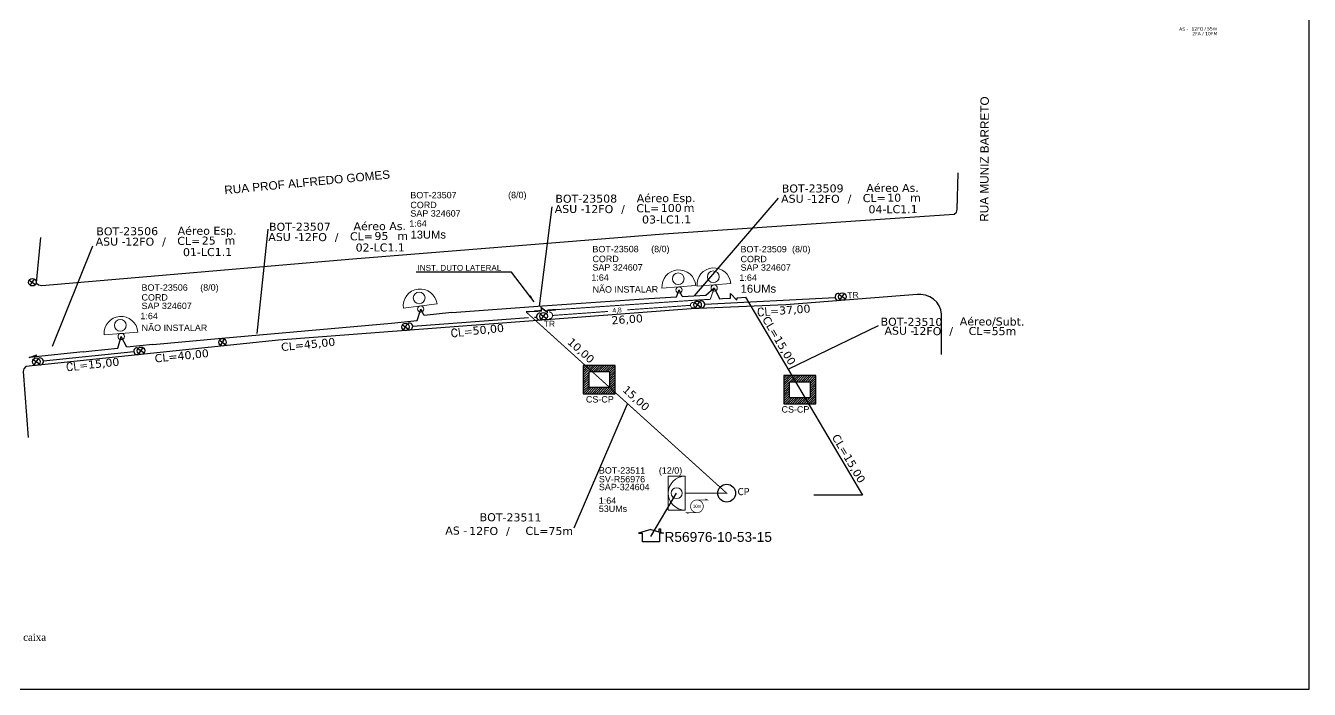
# Model space of a CAD drawing. Header units: metres. Extents: x -1286 to 461, y -500 to 94.
# Drawn here: x -980 to -445, y -500 to -224 of the extents above; entities that cross this region are included whole.
import ezdxf
from ezdxf.enums import TextEntityAlignment as Align

# ---------------------------------------------------------------- set-up
doc = ezdxf.new("R2010")
doc.units = ezdxf.units.M
for name, color, linetype in [('10.1-Caixas Subterrâneas', 5, 'Continuous'), ('CAP a instalar', 1, 'Continuous'), ('celulas gpon', 7, 'Continuous'), ('Folga', 1, 'Continuous'), ('label_cabos', 7, 'Continuous'), ('Legenda', 1, 'Continuous'), ('Postes Existentes NA', 1, 'Continuous'), ('QUADRA', 7, 'Continuous'), ('SEGMENTO', 10, 'Continuous'), ('Subida Lateral', 5, 'Continuous'), ('surveys', 7, 'Continuous'), ('surveys legendas', 7, 'Continuous')]:
    doc.layers.add(name, color=color, linetype=linetype)
for name, color, linetype, lineweight in [("20.0-LEGENDA DOS CDO'S", 1, 'Continuous', 0), ('20.1-CDO_INTERIOR', 1, 'Continuous', 0), ('20.2-CDO_POSTE', 1, 'Continuous', 5), ('20.6-CORDOALHA_SUPORTE', 7, 'Continuous', 25), ('40.1-ETIQUETAS', 1, 'Continuous', 20), ('CORDOALHA_SUPORTE', 7, 'Continuous', 25), ('Segmento Logradouro Texto', 238, 'Continuous', 0)]:
    doc.layers.add(name, color=color, linetype=linetype, lineweight=lineweight)
doc.layers.add('DROP DE CLIENTE', color=140, linetype='Continuous', plot=False)
doc.layers.add('EXTRA', color=50, linetype='Continuous', plot=False)
doc.styles.add('ARIAL', font='arial.ttf')
doc.styles.add('DIGICADE', font='arial.ttf')
doc.styles.add('ROMANS', font='romans.shx')
doc.styles.add('siredit', font='verdana.ttf')
doc.styles.add('WMF-Calibri0', font='calibri.ttf')
doc.linetypes.add('FENCELINE1', pattern='A,0.25,-0.1,[133,ltypeshp.shx,S=0.1,R=0,X=-0.1,Y=0],-0.1,1', length=1.45)
doc.dimstyles.new('CC', dxfattribs={"dimtxt": 0.8, "dimasz": 2, "dimexe": 0.18, "dimexo": 0.0625, "dimgap": 0.09, "dimtad": 0, "dimdec": 0, "dimrnd": 1, "dimzin": 0, "dimdsep": 46, "dimtxsty": 'siredit', "dimblk": 'NONE', "dimcen": 0, "dimse1": 1, "dimse2": 1, "dimsd1": 1, "dimsd2": 1, "dimclrt": 7, "dimadec": 0, "dimazin": 0, "dimtfac": 1, "dimtdec": 0, "dimtofl": 0, "dimtmove": 0, "dimatfit": 3, "dimfxl": 0, "dimtolj": 1, "dimtzin": 0, "dimarcsym": 0})

# ---------------------------------------------------------------- blocks, each defined once
blk = doc.blocks.new('CDOE_CT_POST_DESENHO')
at = {"color": 0}
blk.add_line((2.14, 0.39), (-2.11, 0.39), dxfattribs=at)
for centre, radius in [((0.01, 1.4), 0.733), ((0.01, 0), 0.393)]:
    blk.add_circle(centre, radius, dxfattribs=at)
blk.add_arc((0.01, 0.39), 2.12, 0, 180, dxfattribs=at)
blk = doc.blocks.new('Inst CDOE-8 CAIXA DIST OPT CDOE 48F_8D C_SPL OPTAP')
at = {"layer": "20.0-LEGENDA DOS CDO'S", "color": 0}
for tag, p, style, flags in [('ID_ATIVIDADE', (0.12, 6.47), 'ARIAL', 3), ('FATOR', (7.92, 6.47), 'ARIAL', 1), ('QTDE', (0.23, -0.97), 'DIGICADE', 3)]:
    blk.add_attdef(tag, p, '', height=0.8, rotation=0.118, dxfattribs=dict(at, style=style, flags=flags))
at = {"layer": "20.0-LEGENDA DOS CDO'S", "color": 0, "style": 'ARIAL'}
for tag, p, height in [('CORDOALHA', (0.12, 4.02), 0.8), ('FID', (0.12, 5.25), 0.8), ('FIBRAS_UTILIZADAS', (2.38, 5.26), 0.8), ('SAP', (0.12, 2.96), 0.8), ('1:XX', (-0.01, 1.7), 0.8), ('UMS', (0.14, 0.22), 1)]:
    blk.add_attdef(tag, p, '', height=height, rotation=0.118, dxfattribs=at)
blk = doc.blocks.new('*X70')
at = {"color": 0, "linetype": 'Continuous'}
for p, q in [((-1.25, 0.34099), (-0.49099, 1.1)), ((-1.25, 0.517767), (-0.667767, 1.1)), ((-1.25, 0.694544), (-0.844544, 1.1)), ((-1.25, 0.87132), (-1.02132, 1.1)), ((-1.25, 1.048097), (-1.198097, 1.1)), ((-0.789214, 0.625), (-0.314214, 1.1)), ((-0.612437, 0.625), (-0.137437, 1.1)), ((-0.43566, 0.625), (0.03934, 1.1)), ((-0.258883, 0.625), (0.216117, 1.1)), ((-0.082107, 0.625), (0.392893, 1.1)), ((0.09467, 0.625), (0.56967, 1.1)), ((0.271447, 0.625), (0.746447, 1.1)), ((0.448223, 0.625), (0.923223, 1.1)), ((0.625, 0.625), (1.1, 1.1)), ((0.801777, 0.625), (1.25, 1.073223)), ((-1.25, 0.164214), (-0.8035, 0.610714)), ((-1.25, -0.012563), (-0.8035, 0.433937)), ((-1.25, -0.18934), (-0.8035, 0.25716)), ((-1.25, -0.366117), (-0.8035, 0.080383)), ((0.8035, 0.449947), (1.25, 0.896447)), ((0.8035, 0.27317), (1.25, 0.71967)), ((0.8035, 0.096393), (1.25, 0.542893)), ((0.8035, -0.080383), (1.25, 0.366117)), ((0.8035, -0.25716), (1.25, 0.18934)), ((0.8035, -0.433937), (1.25, 0.012563)), ((-1.25, -0.542893), (-0.8035, -0.096393)), ((-1.25, -0.71967), (-0.8035, -0.27317)), ((-1.25, -0.896447), (-0.8035, -0.449947)), ((-1.25, -1.073223), (-0.801777, -0.625)), ((-1.1, -1.1), (-0.625, -0.625)), ((-0.923223, -1.1), (-0.448223, -0.625)), ((-0.746447, -1.1), (-0.271447, -0.625)), ((-0.56967, -1.1), (-0.09467, -0.625)), ((-0.392893, -1.1), (0.082107, -0.625)), ((-0.216117, -1.1), (0.258883, -0.625)), ((-0.03934, -1.1), (0.43566, -0.625)), ((0.137437, -1.1), (0.612437, -0.625)), ((0.314214, -1.1), (0.789214, -0.625)), ((0.49099, -1.1), (1.25, -0.34099)), ((0.667767, -1.1), (1.25, -0.517767)), ((0.8035, -0.610714), (1.25, -0.164214)), ((0.844544, -1.1), (1.25, -0.694544)), ((1.02132, -1.1), (1.25, -0.87132)), ((1.198097, -1.1), (1.25, -1.048097))]:
    blk.add_line(p, q, dxfattribs=at)
blk = doc.blocks.new('MANHOLE_MQ')
at = {"color": 0, "linetype": 'Continuous'}
for p, q in [((0.00000623, 0.00000569), (-0.00000627, 0.00000569)), ((-0.00000627, 0.00000569), (-0.00000627, -0.00000531)), ((0.00000623, -0.00000531), (0.00000623, 0.00000569)), ((-0.00000404, 0.00000331), (0.00000399, 0.00000331)), ((-0.00000404, -0.00000294), (-0.00000404, 0.00000331)), ((0.00000399, 0.00000331), (0.00000399, -0.00000294)), ((0.00000399, -0.00000294), (-0.00000404, -0.00000294)), ((0.00000399, -0.00000294), (0.00000399, -0.00000294)), ((-0.00000627, -0.00000531), (0.00000623, -0.00000531))]:
    blk.add_line(p, q, dxfattribs=at)
at = {"color": 0, "linetype": 'Continuous', "xscale": 5e-06, "yscale": 5e-06, "zscale": 1e-05}
blk.add_blockref('*X70', (-0.00000002, 0.00000019), dxfattribs=at)
blk = doc.blocks.new('CDOE_CT_POSTE')
at = {"layer": "20.0-LEGENDA DOS CDO'S", "color": 0, "style": 'ARIAL'}
for tag, p in [('CDO_N', (0.12, 5.25)), ('CORDOALHA', (0.12, 4.02)), ('SAP', (0.12, 2.96)), ('1:XX', (0.14, 1.23)), ('UMS', (0.14, 0.22))]:
    blk.add_attdef(tag, p, '', height=0.68, rotation=0.118, dxfattribs=at)
blk.add_attdef('FIBRAS_UTILIZADAS', text='', height=0.68, rotation=0.118, dxfattribs=at).set_placement((7.83, 5.26), align=Align.CENTER)
blk = doc.blocks.new('Inst CORD BENZINAL 4.55MM 3F (sem recursos)')
at = {"layer": '20.6-CORDOALHA_SUPORTE', "color": 0, "lineweight": 0, "style": 'ROMANS'}
blk.add_attdef('LANCE', text='', height=1, dxfattribs=at).set_placement((-0.54, -2.21), align=Align.RIGHT)
at = {"layer": '20.6-CORDOALHA_SUPORTE', "color": 0, "style": 'siredit'}
blk.add_attdef('QTDE', (-0.54, -2.21), '', height=1, rotation=359.69, dxfattribs=at)
at = {"layer": '20.6-CORDOALHA_SUPORTE', "color": 0, "lineweight": 0, "style": 'ROMANS'}
for tag, p, flags in [('FATOR', (-5.2, -4.44), 3), ('ID_ATIVIDADE', (-5.2, -6.67), 3), ('FID', (-5.2, -8.9), 1)]:
    blk.add_attdef(tag, p, '', height=1, dxfattribs=dict(at, flags=flags))
blk = doc.blocks.new('Inst CB AS CFOA-SM-ASU-120-S-12')
at = {"layer": 'label_cabos', "color": 0, "style": 'siredit'}
for tag, flags, p in [('ID_ATIVIDADE', 3, (1.31, 2.67)), ('FATOR', 1, (11.56, 2.55))]:
    blk.add_attdef(tag, text='', height=1, rotation=359.69, dxfattribs=dict(at, flags=flags)).set_placement(p, align=Align.MIDDLE_CENTER)
for tag, p in [('DESTINO_CABO', (3.13, 1.26)), ('TIPO_CABO', (13.11, 1.24)), ('TIPO_CABO', (1.26, 0)), ('CABO', (4.69, -0.05)), ('/', (7.71, -0.05)), ('LANCE', (10.81, 0)), ('UND', (15.96, 0)), ('FID', (13.15, -1.41))]:
    blk.add_attdef(tag, text='', height=1, rotation=359.69, dxfattribs=at).set_placement(p, align=Align.MIDDLE_CENTER)
blk.add_attdef('QTDE', (12.43, -0.47), '', height=1, rotation=359.69, dxfattribs=at)
blk = doc.blocks.new('_None')
blk = doc.blocks.new('Inst CB ESP CFOA-SM-ASU-120-S-12')
at = {"layer": 'label_cabos', "color": 0, "style": 'siredit'}
for tag, flags, p in [('ID_ATIVIDADE', 3, (1.31, 2.67)), ('FATOR', 1, (11.56, 2.55))]:
    blk.add_attdef(tag, text='', height=1, rotation=359.69, dxfattribs=dict(at, flags=flags)).set_placement(p, align=Align.MIDDLE_CENTER)
for tag, p in [('DESTINO_CABO', (3.13, 1.26)), ('TIPO_CABO', (13.11, 1.24)), ('TIPO_CABO', (1.26, 0)), ('CABO', (4.69, -0.05)), ('/', (7.71, -0.05)), ('LANCE', (10.81, 0)), ('UND', (15.96, 0)), ('FID', (13.15, -1.41))]:
    blk.add_attdef(tag, text='', height=1, rotation=359.69, dxfattribs=at).set_placement(p, align=Align.MIDDLE_CENTER)
blk.add_attdef('QTDE', (12.43, -0.47), '', height=1, rotation=359.69, dxfattribs=at)
blk = doc.blocks.new('LEGENDA DOS CABOS')
at = {"layer": 'EXTRA', "color": 0, "style": 'siredit'}
for tag, p in [('ID', (4.6, 0.97)), ('XX', (9.03, 0.97))]:
    blk.add_attdef(tag, text='', height=0.48, rotation=359.69, dxfattribs=at).set_placement(p, align=Align.MIDDLE_CENTER)
at = {"layer": 'Legenda', "color": 0, "style": 'siredit'}
for tag, p in [('TIPO_CABO', (1.31, 0)), ('CABO', (4.69, -0.05)), ('/', (6.81, -0.05)), ('METROS', (10.03, -0.05))]:
    blk.add_attdef(tag, text='', height=0.8, rotation=359.69, dxfattribs=at).set_placement(p, align=Align.MIDDLE_CENTER)
blk = doc.blocks.new('A$C07E14978')
at = {"layer": 'Folga', "color": 0, "const_width": 0.146}
blk.add_lwpolyline([(2.23, 2.92, 1.000012), (2.23, 0.28, 0.999978)], format="xyb", close=True, dxfattribs=at)
at = {"layer": 'Folga', "color": 0, "const_width": 0.137}
for points in [[(2.23, 2.92), (4.42, 2.92), (3.98, 3.13)], [(2.23, 0.28), (0.03, 0.28), (0.47, 0.06)]]:
    blk.add_lwpolyline(points, dxfattribs=at)
at = {"layer": 'Folga', "color": 0}
blk.add_text('10m', height=0.659, dxfattribs=at).set_placement((1.38, 1.27))

msp = doc.modelspace()

# ---------------------------------------------------------------- linework, layer by layer
msp.add_lwpolyline([(-1286.07, -499.81), (-445.07, -499.81), (-445.07, 94.19), (-1286.07, 94.19)], close=True)
at = {"color": 10}
for points in [[(-978.12, -329.45), (-975.53, -331.24)], [(-977.72, -331.64), (-975.93, -329.05)], [(-640.88, -335.42), (-638.28, -337.21)], [(-640.47, -337.61), (-638.68, -335.02)], [(-701.14, -338.85), (-698.55, -340.63)], [(-700.74, -341.04), (-698.95, -338.44)], [(-765.22, -343.6), (-762.63, -345.39)], [(-764.82, -345.79), (-763.03, -343.2)], [(-822.75, -348.07), (-820.16, -349.86)], [(-822.35, -350.26), (-820.56, -347.67)], [(-932.9, -358), (-930.3, -359.78)], [(-932.49, -360.19), (-930.71, -357.59)], [(-898.96, -354.44), (-896.37, -356.23)], [(-898.56, -356.63), (-896.77, -354.04)], [(-976.52, -362.57), (-973.93, -364.35)], [(-976.12, -364.76), (-974.33, -362.16)]]:
    msp.add_lwpolyline(points, dxfattribs=at)
at = {"color": 3}
msp.add_lwpolyline([(-768.06, -342.48), (-771.22, -342.74)], dxfattribs=at)
at = {"color": 10}
for centre in [(-976.82, -330.35), (-639.58, -336.31), (-699.84, -339.74), (-821.46, -348.97), (-763.92, -344.5), (-931.6, -358.89), (-897.67, -355.34), (-975.23, -363.46)]:
    msp.add_circle(centre, 1.57, dxfattribs=at)
at = {"color": 5}
msp.add_circle((-687.72, -418.15), 3.7, dxfattribs=at)
at = {"layer": '20.1-CDO_INTERIOR', "lineweight": 18}
msp.add_lwpolyline([(-712.07, -425.25), (-712.08, -411.08), (-704.99, -411.08), (-704.99, -425.24)], close=True, dxfattribs=at)
msp.add_circle((-708.53, -418.16), 2.27, dxfattribs=at)
msp.add_arc((-704.99, -418.16), 7.08, 90.0276, 270.0276, dxfattribs=at)
at = {"layer": '20.6-CORDOALHA_SUPORTE'}
for p, q in [((-696.85, -339.42), (-642.58, -336.65)), ((-818.46, -348.64), (-770.24, -345.08)), ((-767.77, -344.9), (-766.92, -344.83)), ((-972.23, -363.14), (-934.6, -359.23))]:
    msp.add_line(p, q, dxfattribs=at)
for centre, start, end in [((-641.15, -336.48), 84.9677, 288.6817), ((-698.28, -339.59), 264.9677, 108.6817), ((-819.89, -348.81), 264.9677, 108.6817), ((-765.49, -344.66), 84.9677, 288.6817), ((-933.17, -359.05), 84.9677, 288.6817), ((-973.66, -363.31), 264.9677, 108.6817)]:
    msp.add_arc(centre, 1.44, start, end, dxfattribs=at)
at = {"layer": 'CAP a instalar', "color": 1, "linetype": 'FENCELINE1', "ltscale": 8, "const_width": 0.4}
for points in [[(-692.88, -332.75), (-694.54, -337.47), (-699.95, -337.77), (-758.81, -341.78)], [(-771.22, -342.74), (-768.06, -342.48)], [(-704.99, -418.16), (-687.72, -418.15), (-771.22, -342.74)]]:
    msp.add_lwpolyline(points, dxfattribs=at)
at = {"layer": 'CAP a instalar', "color": 7, "linetype": 'FENCELINE1', "ltscale": 5}
for points in [[(-720.14, -337.08), (-708.54, -336.42), (-707.55, -333.58)], [(-706.23, -336.29), (-706.23, -336.29), (-707.55, -333.58)], [(-706.23, -336.29), (-696.44, -335.77), (-692.88, -332.75)], [(-692.88, -332.75), (-690.7, -337.25), (-689.5, -337.18)], [(-827.35, -347.42), (-816.56, -346.3), (-815.13, -341.51)], [(-802.14, -342.95), (-813.69, -344.15), (-815.13, -341.51)], [(-802.14, -342.95), (-764.44, -340.21), (-720.14, -337.08)], [(-926.7, -356.22), (-897.95, -353.6), (-827.35, -347.42)], [(-952.1, -358.87), (-941.31, -357.75), (-939.88, -352.95)], [(-926.7, -356.22), (-937.49, -357.35), (-939.88, -352.95)], [(-955.72, -359.27), (-978.17, -361.66), (-975.04, -360.6), (-976.22, -361.66)], [(-955.72, -359.27), (-952.1, -358.87)]]:
    msp.add_lwpolyline(points, dxfattribs=at)
at = {"layer": 'CAP a instalar', "color": 7, "ltscale": 5}
msp.add_lwpolyline([(-679.87, -336.64), (-631.18, -419), (-651.38, -419)], dxfattribs=at)
at = {"layer": 'CAP a instalar', "color": 5, "ltscale": 5, "const_width": 0.667}
msp.add_lwpolyline([(-768.06, -342.48), (-764.89, -342.23), (-764.9, -341.01), (-762.44, -342.77), (-762.33, -342.06), (-758.81, -341.78)], dxfattribs=at)
at = {"layer": 'CORDOALHA_SUPORTE', "const_width": 0.4}
for points in [[(-729.03, -341.85), (-702.78, -339.98)], [(-760.21, -344.18), (-737.08, -342.52)]]:
    msp.add_lwpolyline(points, dxfattribs=at)
for points in [[(-701.33, -340.96, -1.204285), (-701.55, -338.74)], [(-761.69, -345.63, 1.008225), (-761.67, -342.72)]]:
    msp.add_lwpolyline(points, format="xyb", dxfattribs=at)
at = {"layer": 'DROP DE CLIENTE'}
msp.add_lwpolyline([(-719.25, -436.17), (-708.53, -418.16)], dxfattribs=at)
at = {"layer": 'QUADRA', "color": 104}
for points in [[(-973.52, -311.7), (-975.24, -330.55), (-974.33, -331.38), (-972.91, -331.65), (-843.4, -320.65), (-713.95, -310.25), (-592.96, -301.98), (-592.04, -301.18), (-591.67, -300.04), (-591.34, -284.83)], [(-598.3, -360.44), (-598.23, -343.62), (-598.5, -341.86), (-599.18, -340.18), (-600.2, -338.68), (-601.53, -337.38), (-603.13, -336.39), (-604.92, -335.73), (-606.82, -335.44), (-608.43, -335.45), (-663.1, -339.74), (-702.44, -341.41), (-874.37, -354.53), (-979.58, -365.5), (-980.44, -366.35), (-980.72, -367.57), (-978.61, -394.94)]]:
    msp.add_lwpolyline(points, dxfattribs=at)
at = {"layer": 'Subida Lateral', "color": 7}
msp.add_lwpolyline([(-689.5, -337.18), (-686.12, -336.99), (-686.09, -335.02), (-683.42, -337.88), (-683.34, -336.83), (-679.87, -336.64)], dxfattribs=at)
at = {"layer": 'surveys'}
for p, q in [((-719.22, -433.24), (-724.36, -434.74)), ((-724.36, -434.74), (-722.75, -434.74)), ((-722.74, -438.42), (-722.74, -434.75)), ((-719.22, -433.24), (-714.08, -434.74)), ((-715.77, -433.02), (-715.23, -433.02)), ((-715.77, -434.23), (-715.77, -433.02)), ((-714.08, -434.74), (-715.69, -434.74)), ((-715.69, -434.74), (-715.69, -438.42)), ((-715.23, -433.02), (-715.23, -434.38)), ((-715.69, -438.42), (-722.74, -438.42))]:
    msp.add_line(p, q, dxfattribs=at)

# ---------------------------------------------------------------- block references
at = {"layer": '10.1-Caixas Subterrâneas', "color": 30, "xscale": 1065958.514370527, "yscale": 1065958.514370527, "zscale": 1065958.514370527}
for p, rotation in [((-740.77, -370.69), 180.0000000000627), ((-657.27, -374.88), 180.0000000000628)]:
    msp.add_blockref('MANHOLE_MQ', p, dxfattribs=dict(at, rotation=rotation))
at = {"layer": "20.0-LEGENDA DOS CDO'S", "color": 252}
ref = msp.add_blockref('CDOE_CT_POSTE', (-744.01, -335.41), dxfattribs=dict(at, xscale=3.333333333333333, yscale=3.333333333333333, zscale=3.333333333333333))
ref.add_attrib('CDO_N', 'BOT-23508', (-743.61, -317.91), dxfattribs={"color": 0, "height": 2.667, "rotation": 0.118, "style": 'ARIAL'})
ref.add_attrib('CORDOALHA', 'CORD', (-743.6, -322), dxfattribs={"color": 0, "height": 2.667, "rotation": 0.118, "style": 'ARIAL'})
ref.add_attrib('SAP', 'SAP 324607', (-743.6, -325.54), dxfattribs={"color": 0, "height": 2.667, "rotation": 0.118, "style": 'ARIAL'})
ref.add_attrib('1:XX', '1:64', (-744.05, -329.74), dxfattribs={"color": 0, "height": 2.667, "rotation": 0.118, "style": 'ARIAL'})
ref.add_attrib('UMS', 'NÃO INSTALAR', (-743.54, -334.68), dxfattribs={"color": 0, "height": 2.6667, "rotation": 0.118, "style": 'ARIAL'})
ref.add_attrib('FIBRAS_UTILIZADAS', '     (8/0)', dxfattribs={"color": 0, "height": 2.667, "rotation": 0.118, "style": 'ARIAL'}).set_placement((-717.91, -317.86), align=Align.CENTER)
at = {"layer": "20.0-LEGENDA DOS CDO'S", "color": 5, "lineweight": 0}
ref = msp.add_blockref('Inst CDOE-8 CAIXA DIST OPT CDOE 48F_8D C_SPL OPTAP', (-682.34, -335.45), dxfattribs=dict(at, xscale=3.333333333333333, yscale=3.333333333333333, zscale=3.333333333333333))
ref.add_attrib('FID', 'BOT-23509', (-681.94, -317.95), dxfattribs={"color": 0, "height": 2.667, "rotation": 0.118, "style": 'ARIAL'})
ref.add_attrib('CORDOALHA', 'CORD', (-681.93, -322.04), dxfattribs={"color": 0, "height": 2.667, "rotation": 0.118, "style": 'ARIAL'})
ref.add_attrib('SAP', 'SAP 324607', (-681.92, -325.58), dxfattribs={"color": 0, "height": 2.667, "rotation": 0.118, "style": 'ARIAL'})
ref.add_attrib('1:XX', '1:64', (-682.38, -329.78), dxfattribs={"color": 0, "height": 2.667, "rotation": 0.118, "style": 'ARIAL'})
ref.add_attrib('UMS', '16UMs', (-681.87, -334.72), dxfattribs={"color": 0, "height": 3.333, "rotation": 0.118, "style": 'ARIAL'})
ref.add_attrib('FIBRAS_UTILIZADAS', '(8/0)', dxfattribs={"color": 0, "height": 2.667, "rotation": 0.118, "style": 'ARIAL'}).set_placement((-656.65, -317.89), align=Align.CENTER)
at = {"layer": "20.0-LEGENDA DOS CDO'S", "color": 252}
ref = msp.add_blockref('CDOE_CT_POSTE', (-931.79, -351.41), dxfattribs=dict(at, xscale=3.333333333333333, yscale=3.333333333333333, zscale=3.333333333333333))
ref.add_attrib('CDO_N', 'BOT-23506', (-931.39, -333.92), dxfattribs={"color": 0, "height": 2.667, "rotation": 0.118, "style": 'ARIAL'})
ref.add_attrib('CORDOALHA', 'CORD', (-931.38, -338), dxfattribs={"color": 0, "height": 2.667, "rotation": 0.118, "style": 'ARIAL'})
ref.add_attrib('SAP', 'SAP 324607', (-931.37, -341.54), dxfattribs={"color": 0, "height": 2.667, "rotation": 0.118, "style": 'ARIAL'})
ref.add_attrib('1:XX', '1:64', (-931.83, -345.74), dxfattribs={"color": 0, "height": 2.667, "rotation": 0.118, "style": 'ARIAL'})
ref.add_attrib('UMS', 'NÃO INSTALAR', (-931.32, -350.69), dxfattribs={"color": 0, "height": 2.6667, "rotation": 0.118, "style": 'ARIAL'})
ref.add_attrib('FIBRAS_UTILIZADAS', '     (8/0)', dxfattribs={"color": 0, "height": 2.667, "rotation": 0.118, "style": 'ARIAL'}).set_placement((-905.69, -333.87), align=Align.CENTER)
at = {"layer": '20.2-CDO_POSTE', "color": 8, "xscale": 3.333333333333333, "yscale": 3.333333333333333, "zscale": 3.333333333333333, "rotation": 4.528230860100363}
for p in [(-707.55, -333.58), (-939.88, -352.95)]:
    msp.add_blockref('CDOE_CT_POST_DESENHO', p, dxfattribs=at)
at = {"layer": '20.2-CDO_POSTE', "color": 5, "xscale": -3.333333333333333, "yscale": 3.333333333333333, "zscale": 3.333333333333333, "rotation": 4.615239203463455}
msp.add_blockref('CDOE_CT_POST_DESENHO', (-692.88, -332.75), dxfattribs=at)
at = {"layer": '20.2-CDO_POSTE', "color": 7, "xscale": -3.333333333333333, "yscale": 3.333333333333333, "zscale": 3.333333333333333, "rotation": 7.335452669223317}
msp.add_blockref('CDOE_CT_POST_DESENHO', (-815.13, -341.51), dxfattribs=at)
at = {"layer": '20.6-CORDOALHA_SUPORTE', "color": 0, "lineweight": 0}
ref = msp.add_blockref('Inst CORD BENZINAL 4.55MM 3F (sem recursos)', (-1221.31, 2932.59), dxfattribs=dict(at, xscale=3.333333333333333, yscale=3.333333333333333, zscale=3.333333333333333, rotation=6.067407867657144))
ref.add_attrib('QTDE', '50,00', (-793.34, -352.26), dxfattribs={"color": 0, "height": 3.333, "rotation": 5.7574, "style": 'siredit'})
ref.add_attrib('LANCE', 'CL=', dxfattribs={"color": 0, "lineweight": 0, "height": 3.333, "rotation": 6.0674, "style": 'ROMANS'}).set_placement((-793.34, -352.26), align=Align.RIGHT)
ref = msp.add_blockref('Inst CORD BENZINAL 4.55MM 3F (sem recursos)', (-1377.74, 2919.49), dxfattribs=dict(at, xscale=3.333333333333333, yscale=3.333333333333333, zscale=3.333333333333333, rotation=6.067407867657144))
ref.add_attrib('QTDE', '15,00', (-953.5, -366.37), dxfattribs={"color": 0, "height": 3.333, "rotation": 5.7574, "style": 'siredit'})
ref.add_attrib('LANCE', 'CL=', dxfattribs={"color": 0, "lineweight": 0, "height": 3.333, "rotation": 6.0674, "style": 'ROMANS'}).set_placement((-953.5, -366.37), align=Align.RIGHT)
at = {"layer": 'Folga', "xscale": 2.006958307478562, "yscale": 2.006958307478562, "zscale": 2.006958307478562}
msp.add_blockref('A$C07E14978', (-704.57, -426.84), dxfattribs=at)
at = {"layer": 'label_cabos'}
ref = msp.add_blockref('Inst CB ESP CFOA-SM-ASU-120-S-12', (-756.57, -299.86), dxfattribs=dict(at, xscale=3.333333333333333, yscale=3.333333333333333, zscale=3.333333333333333, rotation=0.4634636605450986))
ref.add_attrib('DESTINO_CABO', 'BOT-23508', dxfattribs={"color": 0, "height": 3.333, "rotation": 0.1535, "style": 'siredit'}).set_placement((-746.17, -295.57), align=Align.MIDDLE_CENTER)
ref.add_attrib('TIPO_CABO', 'Aéreo Esp.', dxfattribs={"color": 0, "height": 3.333, "rotation": 0.1535, "style": 'siredit'}).set_placement((-712.91, -295.36), align=Align.MIDDLE_CENTER)
ref.add_attrib('CABO', '12FO', dxfattribs={"color": 0, "height": 3.333, "rotation": 0.1535, "style": 'siredit'}).set_placement((-740.95, -299.91), align=Align.MIDDLE_CENTER)
ref.add_attrib('/', '/', dxfattribs={"color": 0, "height": 3.33, "rotation": 0.1535, "style": 'siredit'}).set_placement((-730.86, -299.82), align=Align.MIDDLE_CENTER)
ref.add_attrib('TIPO_CABO', 'ASU - ', dxfattribs={"color": 0, "height": 3.333, "rotation": 0.1535, "style": 'siredit'}).set_placement((-752.36, -299.84), align=Align.MIDDLE_CENTER)
ref.add_attrib('FID', '03-LC1.1', dxfattribs={"color": 0, "height": 3.333, "rotation": 0.1535, "style": 'siredit'}).set_placement((-712.71, -304.22), align=Align.MIDDLE_CENTER)
ref.add_attrib('LANCE', 'CL=', dxfattribs={"color": 0, "height": 3.333, "rotation": 0.1535, "style": 'siredit'}).set_placement((-720.54, -299.56), align=Align.MIDDLE_CENTER)
ref.add_attrib('QTDE', '100', (-715.13, -301.11), dxfattribs={"color": 0, "height": 3.333, "rotation": 0.1535, "style": 'siredit'})
ref.add_attrib('UND', 'm', dxfattribs={"color": 0, "height": 3.33, "rotation": 0.1535, "style": 'siredit'}).set_placement((-703.36, -299.42), align=Align.MIDDLE_CENTER)
ref = msp.add_blockref('Inst CB AS CFOA-SM-ASU-120-S-12', (-662.28, -295.6), dxfattribs=dict(at, xscale=3.333333333333333, yscale=3.333333333333333, zscale=3.333333333333333, rotation=0.4634636605450991))
ref.add_attrib('DESTINO_CABO', 'BOT-23509', dxfattribs={"color": 0, "height": 3.333, "rotation": 0.1535, "style": 'siredit'}).set_placement((-651.88, -291.31), align=Align.MIDDLE_CENTER)
ref.add_attrib('TIPO_CABO', 'Aéreo As.', dxfattribs={"color": 0, "height": 3.333, "rotation": 0.1535, "style": 'siredit'}).set_placement((-618.62, -291.1), align=Align.MIDDLE_CENTER)
ref.add_attrib('CABO', '12FO', dxfattribs={"color": 0, "height": 3.333, "rotation": 0.1535, "style": 'siredit'}).set_placement((-646.66, -295.65), align=Align.MIDDLE_CENTER)
ref.add_attrib('/', '/', dxfattribs={"color": 0, "height": 3.33, "rotation": 0.1535, "style": 'siredit'}).set_placement((-636.56, -295.57), align=Align.MIDDLE_CENTER)
ref.add_attrib('TIPO_CABO', 'ASU - ', dxfattribs={"color": 0, "height": 3.333, "rotation": 0.1535, "style": 'siredit'}).set_placement((-658.07, -295.59), align=Align.MIDDLE_CENTER)
ref.add_attrib('FID', '04-LC1.1', dxfattribs={"color": 0, "height": 3.333, "rotation": 0.1535, "style": 'siredit'}).set_placement((-618.42, -299.96), align=Align.MIDDLE_CENTER)
ref.add_attrib('LANCE', 'CL=', dxfattribs={"color": 0, "height": 3.333, "rotation": 0.1535, "style": 'siredit'}).set_placement((-626.25, -295.31), align=Align.MIDDLE_CENTER)
ref.add_attrib('QTDE', '10', (-620.84, -296.85), dxfattribs={"color": 0, "height": 3.333, "rotation": 0.1535, "style": 'siredit'})
ref.add_attrib('UND', 'm', dxfattribs={"color": 0, "height": 3.33, "rotation": 0.1535, "style": 'siredit'}).set_placement((-609.07, -295.17), align=Align.MIDDLE_CENTER)
ref = msp.add_blockref('Inst CB ESP CFOA-SM-ASU-120-S-12', (-947.74, -313.43), dxfattribs=dict(at, xscale=3.333333333333333, yscale=3.333333333333333, zscale=3.333333333333333, rotation=0.4634636605450986))
ref.add_attrib('DESTINO_CABO', 'BOT-23506', dxfattribs={"color": 0, "height": 3.333, "rotation": 0.1535, "style": 'siredit'}).set_placement((-937.34, -309.14), align=Align.MIDDLE_CENTER)
ref.add_attrib('TIPO_CABO', 'Aéreo Esp.', dxfattribs={"color": 0, "height": 3.333, "rotation": 0.1535, "style": 'siredit'}).set_placement((-904.08, -308.93), align=Align.MIDDLE_CENTER)
ref.add_attrib('CABO', '12FO', dxfattribs={"color": 0, "height": 3.333, "rotation": 0.1535, "style": 'siredit'}).set_placement((-932.12, -313.48), align=Align.MIDDLE_CENTER)
ref.add_attrib('/', '/', dxfattribs={"color": 0, "height": 3.33, "rotation": 0.1535, "style": 'siredit'}).set_placement((-922.03, -313.4), align=Align.MIDDLE_CENTER)
ref.add_attrib('TIPO_CABO', 'ASU - ', dxfattribs={"color": 0, "height": 3.333, "rotation": 0.1535, "style": 'siredit'}).set_placement((-943.53, -313.42), align=Align.MIDDLE_CENTER)
ref.add_attrib('FID', '01-LC1.1', dxfattribs={"color": 0, "height": 3.333, "rotation": 0.1535, "style": 'siredit'}).set_placement((-903.88, -317.79), align=Align.MIDDLE_CENTER)
ref.add_attrib('LANCE', 'CL=', dxfattribs={"color": 0, "height": 3.333, "rotation": 0.1535, "style": 'siredit'}).set_placement((-911.71, -313.14), align=Align.MIDDLE_CENTER)
ref.add_attrib('QTDE', '25', (-906.3, -314.68), dxfattribs={"color": 0, "height": 3.333, "rotation": 0.1535, "style": 'siredit'})
ref.add_attrib('UND', 'm', dxfattribs={"color": 0, "height": 3.33, "rotation": 0.1535, "style": 'siredit'}).set_placement((-894.53, -313), align=Align.MIDDLE_CENTER)
ref = msp.add_blockref('Inst CB AS CFOA-SM-ASU-120-S-12', (-875.83, -311.53), dxfattribs=dict(at, xscale=3.333333333333333, yscale=3.333333333333333, zscale=3.333333333333333, rotation=0.4634636605450991))
ref.add_attrib('DESTINO_CABO', 'BOT-23507', dxfattribs={"color": 0, "height": 3.333, "rotation": 0.1535, "style": 'siredit'}).set_placement((-865.43, -307.24), align=Align.MIDDLE_CENTER)
ref.add_attrib('TIPO_CABO', 'Aéreo As.', dxfattribs={"color": 0, "height": 3.333, "rotation": 0.1535, "style": 'siredit'}).set_placement((-832.17, -307.02), align=Align.MIDDLE_CENTER)
ref.add_attrib('CABO', '12FO', dxfattribs={"color": 0, "height": 3.333, "rotation": 0.1535, "style": 'siredit'}).set_placement((-860.21, -311.57), align=Align.MIDDLE_CENTER)
ref.add_attrib('/', '/', dxfattribs={"color": 0, "height": 3.33, "rotation": 0.1535, "style": 'siredit'}).set_placement((-850.12, -311.49), align=Align.MIDDLE_CENTER)
ref.add_attrib('TIPO_CABO', 'ASU - ', dxfattribs={"color": 0, "height": 3.333, "rotation": 0.1535, "style": 'siredit'}).set_placement((-871.62, -311.51), align=Align.MIDDLE_CENTER)
ref.add_attrib('FID', '02-LC1.1', dxfattribs={"color": 0, "height": 3.333, "rotation": 0.1535, "style": 'siredit'}).set_placement((-831.97, -315.89), align=Align.MIDDLE_CENTER)
ref.add_attrib('LANCE', 'CL=', dxfattribs={"color": 0, "height": 3.333, "rotation": 0.1535, "style": 'siredit'}).set_placement((-839.8, -311.23), align=Align.MIDDLE_CENTER)
ref.add_attrib('QTDE', '95', (-834.39, -312.77), dxfattribs={"color": 0, "height": 3.333, "rotation": 0.1535, "style": 'siredit'})
ref.add_attrib('UND', 'm', dxfattribs={"color": 0, "height": 3.33, "rotation": 0.1535, "style": 'siredit'}).set_placement((-822.62, -311.09), align=Align.MIDDLE_CENTER)
at = {"layer": 'label_cabos', "color": 0, "lineweight": 0}
ref = msp.add_blockref('LEGENDA DOS CABOS', (-624.87, -352.27), dxfattribs=dict(at, xscale=3.333333333333333, yscale=3.333333333333333, zscale=3.333333333333333))
ref.add_attrib('ID', 'BOT-23510', dxfattribs={"color": 0, "height": 3.333, "rotation": 359.69, "style": 'siredit'}).set_placement((-610.74, -346.84), align=Align.MIDDLE_CENTER)
ref.add_attrib('CABO', '12FO', dxfattribs={"color": 0, "height": 3.333, "rotation": 359.69, "style": 'siredit'}).set_placement((-604.33, -350.69), align=Align.MIDDLE_CENTER)
ref.add_attrib('METROS', 'CL=55m', dxfattribs={"color": 0, "height": 3.333, "rotation": 359.69, "style": 'siredit'}).set_placement((-577.01, -350.69), align=Align.MIDDLE_CENTER)
ref.add_attrib('XX', 'Aéreo/Subt.', dxfattribs={"color": 0, "height": 3.3333, "rotation": 359.69, "style": 'siredit'}).set_placement((-577.18, -346.69), align=Align.MIDDLE_CENTER)
ref.add_attrib('/', '/', dxfattribs={"color": 0, "height": 3.33, "rotation": 359.69, "style": 'siredit'}).set_placement((-594.23, -350.69), align=Align.MIDDLE_CENTER)
ref.add_attrib('TIPO_CABO', 'ASU -', dxfattribs={"color": 0, "height": 3.333, "rotation": 359.69, "style": 'siredit'}).set_placement((-615.74, -350.53), align=Align.MIDDLE_CENTER)

# ---------------------------------------------------------------- texts
at = {"color": 5, "style": 'WMF-Calibri0'}
msp.add_text('CP', height=3, dxfattribs=at).set_placement((-683.11, -418.99))
at = {"insert": (-1261.44, -471.63), "char_height": 3, "width": 277.1819, "attachment_point": 1, "style": 'ARIAL'}
msp.add_mtext('Medidas das caixas internas =  Largura x Altura x Profundidade (cm)\\PObs.:{\\fTimes New Roman|b0|i0|c0|p16;Caso o tamanho da caixa de telefonia não comporte a CDOIA para instalação, favor verificar a possibilidade de instalação da mesma externamente a caixa}', dxfattribs=at)
at = {"layer": '10.1-Caixas Subterrâneas', "color": 30, "style": 'ARIAL'}
for p in [(-746.31, -380.42), (-664.85, -384.61)]:
    msp.add_text('CS-CP', height=2.667, dxfattribs=at).set_placement(p)
at = {"layer": "20.0-LEGENDA DOS CDO'S", "color": 7, "style": 'ARIAL'}
for s, height, p in [('BOT-23507', 2.667, (-819.43, -295.45)), ('CORD', 2.667, (-819.42, -299.53)), ('1:64', 2.667, (-819.87, -307.27)), ('SAP 324607', 2.667, (-819.42, -303.07)), ('13UMs', 3.333, (-819.36, -312.21))]:
    msp.add_text(s, height=height, rotation=0.118, dxfattribs=at).set_placement(p)
msp.add_text('(8/0)', height=2.667, rotation=0.118, dxfattribs=at).set_placement((-774.9, -295.39), align=Align.CENTER)
at = {"layer": "20.0-LEGENDA DOS CDO'S", "color": 1, "style": 'ARIAL'}
for s, p in [('SV-R56976', (-740.92, -413.65)), ('BOT-23511', (-740.92, -410.01)), ('SAP-324604', (-740.93, -416.93)), ('1:64', (-740.95, -422.58)), ('53UMs', (-740.95, -425.96))]:
    msp.add_text(s, height=2.667, rotation=359.9724, dxfattribs=at).set_placement(p)
msp.add_text('        (12/0)', height=2.6667, rotation=359.9724, dxfattribs=at).set_placement((-715.22, -410.02), align=Align.CENTER)
at = {"layer": '20.6-CORDOALHA_SUPORTE', "color": 0, "style": 'ROMANS'}
msp.add_text('CL=', height=3.333, rotation=4.3155, dxfattribs=at).set_placement((-665.77, -343.84), align=Align.RIGHT)
at = {"layer": '20.6-CORDOALHA_SUPORTE', "color": 0, "style": 'siredit'}
msp.add_text('26,00', height=3.333, rotation=4.1237, dxfattribs=at).set_placement((-735.56, -347.92))
at = {"layer": '40.1-ETIQUETAS', "color": 7, "style": 'siredit'}
for s, p in [('AS -', (-495.55, -224.94)), ('12FO', (-489.22, -224.92)), ('/', (-488.15, -224.8))]:
    msp.add_text(s, height=1.36, dxfattribs=at).set_placement(p, align=Align.MIDDLE_RIGHT)
msp.add_text('55m', height=1.36, dxfattribs=at).set_placement((-487.64, -224.8), align=Align.MIDDLE_LEFT)
msp.add_text('2FA / 10FM', height=1.36, dxfattribs=at).set_placement((-488.61, -226.87), align=Align.MIDDLE_CENTER)
at = {"layer": 'celulas gpon', "style": 'siredit'}
for s, rotation, p in [('CL=15,00', 300.4022, (-673.03, -345.71)), ('CL=45,00', 5.8035, (-873.11, -359.04)), ('10,00', 317.8729, (-754.33, -355.63)), ('CL=40,00', 5.8035, (-925.76, -363.76)), ('15,00', 317.8729, (-731.36, -375.49)), ('CL=15,00', 300.4022, (-644.04, -394.8))]:
    msp.add_text(s, height=3.333, rotation=rotation, dxfattribs=at).set_placement(p)
at = {"layer": 'CORDOALHA_SUPORTE', "style": 'ARIAL'}
msp.add_text('4,8', height=2, rotation=4.7715, dxfattribs=at).set_placement((-733.36, -342), align=Align.MIDDLE_CENTER)
at = {"layer": 'label_cabos', "color": 0, "style": 'siredit'}
msp.add_text('37,00', height=3.333, rotation=4.0055, dxfattribs=at).set_placement((-665.77, -343.84))
at = {"layer": 'label_cabos', "color": 7, "style": 'siredit'}
for s, height, p in [('BOT-23511', 3.333, (-777.71, -428.22)), ('AS -', 3.333, (-800.31, -433.73)), ('12FO', 3.333, (-788.9, -433.89)), ('/', 3.33, (-778.8, -433.89)), ('CL=75m', 3.333, (-761.58, -433.89))]:
    msp.add_text(s, height=height, rotation=359.69, dxfattribs=at).set_placement(p, align=Align.MIDDLE_CENTER)
at = {"layer": 'Postes Existentes NA', "insert": (-637.53, -334.64), "char_height": 2.5, "width": 4.4748, "attachment_point": 1, "rotation": 4.4797, "style": 'DIGICADE'}
msp.add_mtext('TR', dxfattribs=at)
at = {"layer": 'Postes Existentes NA', "insert": (-763.83, -346.41), "char_height": 2.5, "width": 4.4748, "attachment_point": 1, "style": 'DIGICADE'}
msp.add_mtext('TR', dxfattribs=at)
at = {"layer": 'SEGMENTO', "color": 2, "insert": (-799, -324.38), "char_height": 2.4, "width": 37.2658, "attachment_point": 5, "style": 'ARIAL'}
msp.add_mtext('{\\fArial|b0|i0|c0|p34;INST. DUTO LATERAL}', dxfattribs=at)
at = {"layer": 'Segmento Logradouro Texto', "color": 5, "linetype": 'Continuous', "char_height": 3.5, "attachment_point": 1, "style": 'DIGICADE'}
for s, insert, width, rotation in [('\\fArial|b0|i0|c0|p34;\\W1.0000000000;\\T1.0000000000;\\o\\lRUA MUNIZ BARRETO', (-582.21, -305.15), 113.8506, 89.7919), ('RUA PROF ALFREDO GOMES', (-897.06, -290.27), 75.8431, 5.4812)]:
    msp.add_mtext(s, dxfattribs=dict(at, insert=insert, width=width, rotation=rotation))
at = {"layer": 'surveys legendas', "color": 0, "style": 'ARIAL'}
msp.add_text('R56976-10-53-15', height=4.0887, dxfattribs=at).set_placement((-713.62, -438.42))

# ---------------------------------------------------------------- leaders
at = {"layer": 'label_cabos'}
for points, override in [([(-765.64, -340.25), (-760.35, -298.93)], {"dimasz": 1, "dimgap": 0.09, "dimtad": 0}), ([(-701.17, -336.05), (-666.17, -295.38)], {"dimasz": 1, "dimgap": 0.09, "dimtad": 0}), ([(-883.25, -351.71), (-878.67, -308.22)], {"dimasz": 1, "dimgap": 0.09, "dimtad": 0}), ([(-968.45, -357), (-951.59, -315.19)], {"dimasz": 1, "dimgap": 0.09, "dimtad": 0}), ([(-662.12, -366.5), (-624.49, -348.39)], {"dimasz": 1, "dimgap": 0.09, "dimtad": 0}), ([(-729.1, -381.06), (-751.38, -432.71)], {"dimasz": 2, "dimgap": 0.09, "dimtad": 0})]:
    msp.add_leader(points, dimstyle='CC', override=override, dxfattribs=at)
at = {"layer": 'label_cabos', "color": 2}
msp.add_leader([(-767.85, -338.47), (-777.32, -326.15), (-816.98, -326.15)], dimstyle='CC', override={"dimasz": 3}, dxfattribs=at)

doc.saveas('drawing.dxf')
